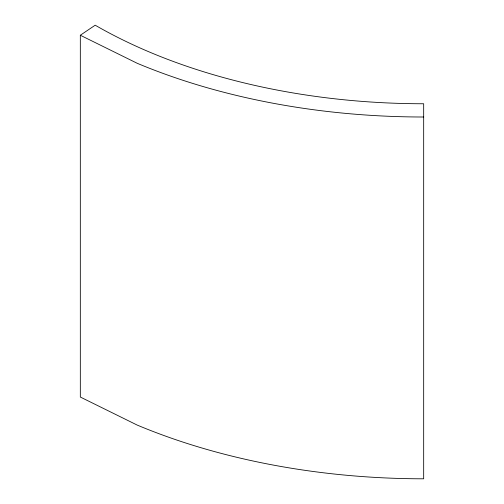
<?xml version="1.0" encoding="UTF-8"?>
<svg xmlns="http://www.w3.org/2000/svg" width="504" height="504" viewBox="0 0 504 504"><rect width="100%" height="100%" fill="white"/><g stroke="black" fill="none" stroke-linecap="round" stroke-linejoin="round"><path stroke-width="0.76" d="M80.325 35.242L95.187 25.2A464.549 268.204 0 0 0 423.675 103.755L423.675 478.8A487.5 281.452 0 0 1 137.126 425.048L80.325 397.039L80.325 35.242L137.126 63.252A487.5 281.452 0 0 0 423.675 117.004"/></g></svg>
